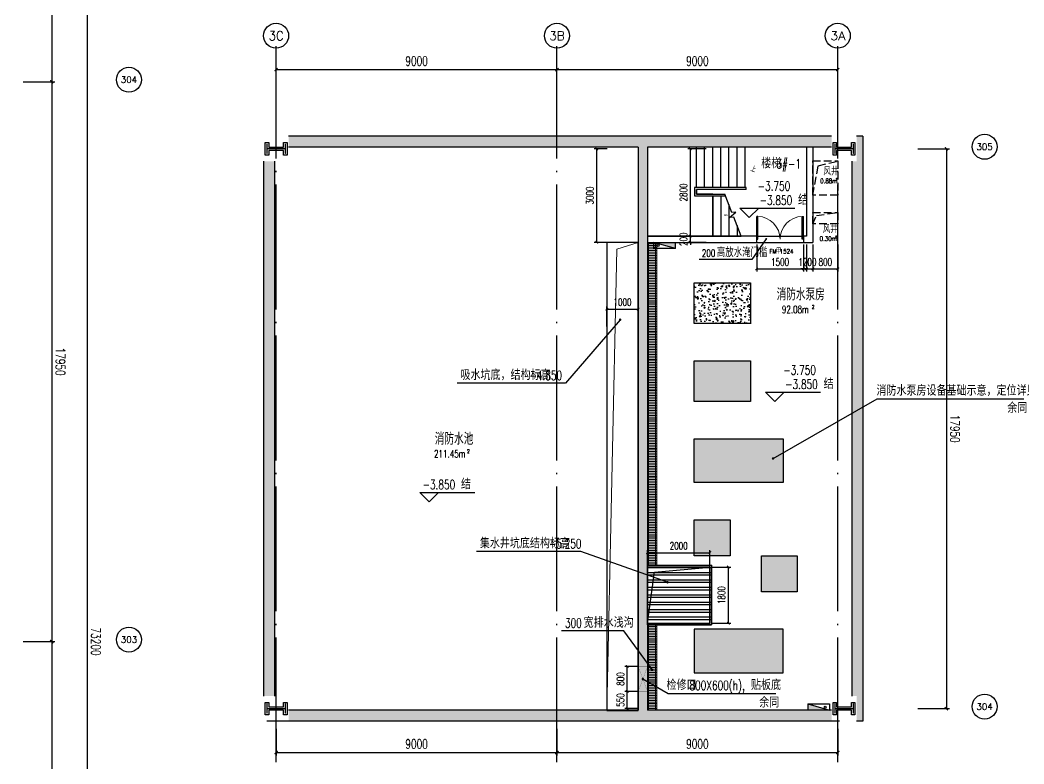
# Model space of a CAD drawing. Extents: x -474411 to 577939, y 0 to 1014176.
# Drawn here: x -125060 to -92890, y 580897 to 604747 of the extents above; entities that cross this region are included whole.
import ezdxf
from ezdxf.enums import TextEntityAlignment as Align

# ---------------------------------------------------------------- set-up
doc = ezdxf.new("R2010")
doc.units = 0
doc.header["$LTSCALE"] = 1000
doc.header["$MEASUREMENT"] = 0
doc.linetypes.add('DASH', pattern=[0.35, 0.25, -0.1])
doc.linetypes.add('DOTE', pattern=[2.42, 2, -0.2, 0.02, -0.2])
doc.layers.get('Defpoints').update_dxf_attribs({"color": 210})
for name, color, linetype in [('A-AXIS-D', 1, 'Continuous'), ('A-AXIS-DOTE', 14, 'DOTE'), ('A-AXIS-DP', 126, 'Continuous'), ('A-AXIS-SYMB', 3, 'Continuous'), ('A-HATCH-2', 251, 'Continuous'), ('A-STAIR', 150, 'Continuous'), ('A-TEXT', 61, 'Continuous'), ('A-WINDOW', 140, 'Continuous'), ('A-防火门窗', 1, 'Continuous'), ('AS-COLN', 6, 'Continuous'), ('AS-WALL', 40, 'Continuous'), ('AS-结构边线层', 200, 'Continuous'), ('PUB_TEXT', 7, 'Continuous'), ('SB_ZF消火栓', 10, 'Continuous'), ('建-墙-填充', 8, 'Continuous'), ('建-文字', 7, 'Continuous'), ('建-标高', 3, 'Continuous'), ('建-箭头', 3, 'Continuous'), ('建-门窗编号', 7, 'Continuous')]:
    doc.layers.add(name, color=color, linetype=linetype)
doc.layers.add('A-WALL-HATCH', color=8, linetype='Continuous', lineweight=13)
doc.layers.add('S-col', color=2, linetype='Continuous', lineweight=0)
doc.styles.add('_TCH_AXIS', font='COMPLEX', dxfattribs={"bigfont": 'GBCBIG'})
doc.styles.add('_TCH_DIM', font='SIMPLEX', dxfattribs={"bigfont": 'GBCBIG'})
doc.styles.add('_TCH_DIM_T3', font='SIMPLEX', dxfattribs={"width": 0.705882, "bigfont": 'GBCBIG'})
doc.styles.add('A-AREA', font='SIMPLEX', dxfattribs={"bigfont": 'GBCBIG'})
doc.styles.add('A-DIM_T3', font='SIMPLEX', dxfattribs={"width": 0.705882, "bigfont": 'GBCBIG'})
doc.styles.add('A-STANDARD', font='SIMPLEX', dxfattribs={"bigfont": 'GBCBIG'})
doc.styles.add('A-WIN-LABEL', font='SIMPLEX', dxfattribs={"bigfont": 'GBCBIG'})
doc.dimstyles.new('_TCH_ARCH&&100', dxfattribs={"dimtxt": 297.5, "dimasz": 100, "dimexe": 100, "dimexo": 100, "dimgap": 126.25, "dimtad": 1, "dimdec": 0, "dimzin": 0, "dimdsep": 46, "dimtxsty": '_TCH_DIM_T3', "dimblk": 'ARCHTICK', "dimcen": 0.09, "dimclrt": 7, "dimazin": 2, "dimtfac": 1, "dimtdec": 0, "dimtix": 1, "dimtmove": 2, "dimatfit": 3, "dimfxl": 0, "dimtolj": 1, "dimtzin": 0, "dimarcsym": 0})
doc.dimstyles.new('_TCH_ARCH&&80', dxfattribs={"dimtxt": 238, "dimasz": 80, "dimexe": 80, "dimexo": 80, "dimgap": 101, "dimtad": 1, "dimdec": 0, "dimzin": 0, "dimdsep": 46, "dimtxsty": '_TCH_DIM_T3', "dimblk": 'ARCHTICK', "dimcen": 0.09, "dimclrt": 7, "dimazin": 2, "dimtfac": 1, "dimtdec": 0, "dimtix": 1, "dimtmove": 2, "dimatfit": 3, "dimfxl": 0, "dimtolj": 1, "dimtzin": 0, "dimarcsym": 0})
doc.dimstyles.new('A-DIM&&100', dxfattribs={"dimtxt": 297.5, "dimasz": 100, "dimexe": 100, "dimexo": 100, "dimgap": 126.25, "dimtad": 1, "dimdec": 0, "dimzin": 0, "dimdsep": 46, "dimtxsty": 'A-DIM_T3', "dimblk": 'ARCHTICK', "dimcen": 0.09, "dimclrt": 7, "dimazin": 2, "dimtfac": 1, "dimtdec": 0, "dimtix": 1, "dimtmove": 2, "dimatfit": 3, "dimfxl": 0, "dimtolj": 1, "dimtzin": 0, "dimarcsym": 0})
pattern_1 = [(50, (0, 0), (358.63009, -31.37607), [37.5, -412.5]), (355, (0, 0), (-69.37567, 376.09607), [30, -330]), (100.4514, (29.9, -2.6), (289.2547, 344.71977), [31.8701, -350.57106]), (46.1842, (0, 100), (533.62052, -82.7595), [56.25, -618.75]), (96.6356, (44.47, 93.1), (467.33135, 487.05894), [47.80514, -525.8565]), (351.1842, (0, 100), (467.33097, 487.0593), [45, -495]), (21, (50, 75), (298.45353, -201.30945), [37.5, -412.5]), (326, (50, 75), (121.65767, 362.57502), [30, -330]), (71.4514, (74.87, 58.22), (420.11131, 161.26525), [31.8701, -350.57106]), (37.5, (0, 0), (6.079928, 166.446927), [0, -326, 0, -335, 0, -331.25]), (7.5, (0, 0), (131.53477, 197.205856), [0, -191, 0, -318.5, 0, -126.25]), (327.5, (-111.5, 0), (266.911218, -11.277436), [0, -125, 0, -390, 0, -517.5]), (317.5, (-161.5, 0), (291.593085, 50.05249), [0, -162.5, 0, -259, 0, -367.5])]

# ---------------------------------------------------------------- blocks, each defined once
blk = doc.blocks.new('234243242332')
at = {"layer": 'SB_ZF消火栓'}
for points in [[(-104754, 597620), (-104054, 597620), (-104054, 597420)], [(-99120, 582619), (-99820, 582619), (-99820, 582819)]]:
    blk.add_hatch(color=8, dxfattribs=at).paths.add_polyline_path(points)
at = {"layer": 'SB_ZF消火栓', "color": 8}
for p, q in [((-104754, 597420), (-104754, 597620)), ((-104754, 597620), (-104054, 597620)), ((-104054, 597420), (-104754, 597620)), ((-104054, 597420), (-104754, 597420)), ((-104054, 597420), (-104054, 597620)), ((-99820, 582819), (-99120, 582819)), ((-99820, 582819), (-99820, 582619)), ((-99820, 582819), (-99120, 582619)), ((-99120, 582619), (-99820, 582619)), ((-99120, 582819), (-99120, 582619))]:
    blk.add_line(p, q, dxfattribs=at)
for centre in [(-104614, 597520), (-99260, 582719)]:
    blk.add_circle(centre, 32.5, dxfattribs=at)
blk = doc.blocks.new('_ArchTick')
at = {"color": 0, "linetype": 'ByBlock', "const_width": 0.4}
blk.add_lwpolyline([(-0.5, -0.5), (0.5, 0.5)], dxfattribs=at)
blk = doc.blocks.new('*D1058')
at = {"layer": 'A-AXIS-DP', "color": 0, "lineweight": -2}
for p, q in [((-105284, 584020), (-105681, 584020)), ((-105601, 583220), (-105601, 584020)), ((-105284, 583220), (-105681, 583220))]:
    blk.add_line(p, q, dxfattribs=at)
at = {"layer": 'Defpoints', "color": 0}
for p in [(-105601, 584020), (-105204, 584020), (-105204, 583220)]:
    blk.add_point(p, dxfattribs=at)
at = {"layer": 'A-AXIS-DP', "color": 0, "lineweight": -2, "xscale": 80, "yscale": 80, "zscale": 80}
for p, rotation in [((-105601, 584020), 90), ((-105601, 583220), 270)]:
    blk.add_blockref('_ArchTick', p, dxfattribs=dict(at, rotation=rotation))
at = {"layer": 'A-AXIS-DP', "color": 7, "insert": (-105821, 583620), "char_height": 238, "attachment_point": 5, "rotation": 90, "style": '_TCH_DIM_T3'}
blk.add_mtext('\\A1;800', dxfattribs=at)
blk = doc.blocks.new('*D1057')
at = {"layer": 'A-AXIS-DP', "color": 0, "lineweight": -2}
for p, q in [((-105601, 583220), (-105601, 583300)), ((-105284, 583220), (-105681, 583220)), ((-105601, 582670), (-105601, 583220)), ((-105284, 582670), (-105681, 582670)), ((-105601, 582670), (-105601, 582590))]:
    blk.add_line(p, q, dxfattribs=at)
at = {"layer": 'Defpoints', "color": 0}
for p in [(-105601, 583220), (-105204, 583220), (-105204, 582670)]:
    blk.add_point(p, dxfattribs=at)
at = {"layer": 'A-AXIS-DP', "color": 0, "lineweight": -2, "xscale": 80, "yscale": 80, "zscale": 80}
for p, rotation in [((-105601, 583220), 270), ((-105601, 582670), 90)]:
    blk.add_blockref('_ArchTick', p, dxfattribs=dict(at, rotation=rotation))
at = {"layer": 'A-AXIS-DP', "color": 7, "insert": (-105821, 582945), "char_height": 238, "attachment_point": 5, "rotation": 90, "style": '_TCH_DIM_T3'}
blk.add_mtext('\\A1;550', dxfattribs=at)
blk = doc.blocks.new('*D1051')
at = {"layer": 'A-AXIS-DP', "color": 0, "lineweight": -2}
for p, q in [((-104954, 587229), (-104954, 587750)), ((-102954, 587229), (-102954, 587750)), ((-104954, 587670), (-102954, 587670))]:
    blk.add_line(p, q, dxfattribs=at)
at = {"layer": 'Defpoints', "color": 0}
for p in [(-102954, 587670), (-104954, 587149), (-102954, 587149)]:
    blk.add_point(p, dxfattribs=at)
at = {"layer": 'A-AXIS-DP', "color": 0, "lineweight": -2, "xscale": 80, "yscale": 80, "zscale": 80, "rotation": 180}
blk.add_blockref('_ArchTick', (-104954, 587670), dxfattribs=at)
at = {"layer": 'A-AXIS-DP', "color": 0, "lineweight": -2, "xscale": 80, "yscale": 80, "zscale": 80}
blk.add_blockref('_ArchTick', (-102954, 587670), dxfattribs=at)
at = {"layer": 'A-AXIS-DP', "color": 7, "insert": (-103954, 587890), "char_height": 238, "attachment_point": 5, "style": '_TCH_DIM_T3'}
blk.add_mtext('\\A1;2000', dxfattribs=at)
blk = doc.blocks.new('*D1050')
at = {"layer": 'A-AXIS-DP', "color": 0, "lineweight": -2}
for p, q in [((-102874, 587209), (-102280, 587209)), ((-102360, 585409), (-102360, 587209)), ((-102874, 585409), (-102280, 585409))]:
    blk.add_line(p, q, dxfattribs=at)
at = {"layer": 'Defpoints', "color": 0}
for p in [(-102954, 587209), (-102360, 587209), (-102954, 585409)]:
    blk.add_point(p, dxfattribs=at)
at = {"layer": 'A-AXIS-DP', "color": 0, "lineweight": -2, "xscale": 80, "yscale": 80, "zscale": 80}
for p, rotation in [((-102360, 587209), 90), ((-102360, 585409), 270)]:
    blk.add_blockref('_ArchTick', p, dxfattribs=dict(at, rotation=rotation))
at = {"layer": 'A-AXIS-DP', "color": 7, "insert": (-102580, 586309), "char_height": 238, "attachment_point": 5, "rotation": 90, "style": '_TCH_DIM_T3'}
blk.add_mtext('\\A1;1800', dxfattribs=at)
blk = doc.blocks.new('*D1049')
at = {"layer": 'A-AXIS-DP', "color": 0, "lineweight": -2}
for p, q in [((-106244, 600620), (-106660, 600620)), ((-106580, 597620), (-106580, 600620)), ((-106244, 597620), (-106660, 597620))]:
    blk.add_line(p, q, dxfattribs=at)
at = {"layer": 'Defpoints', "color": 0}
for p in [(-106580, 600620), (-106164, 600620), (-106164, 597620)]:
    blk.add_point(p, dxfattribs=at)
at = {"layer": 'A-AXIS-DP', "color": 0, "lineweight": -2, "xscale": 80, "yscale": 80, "zscale": 80}
for p, rotation in [((-106580, 600620), 90), ((-106580, 597620), 270)]:
    blk.add_blockref('_ArchTick', p, dxfattribs=dict(at, rotation=rotation))
at = {"layer": 'A-AXIS-DP', "color": 7, "insert": (-106800, 599120), "char_height": 238, "attachment_point": 5, "rotation": 90, "style": '_TCH_DIM_T3'}
blk.add_mtext('\\A1;3000', dxfattribs=at)
blk = doc.blocks.new('*D1048')
at = {"layer": 'A-AXIS-DP', "color": 0, "lineweight": -2}
for p, q in [((-106254, 594920), (-106254, 595560)), ((-106254, 595480), (-105254, 595480)), ((-105254, 594920), (-105254, 595560))]:
    blk.add_line(p, q, dxfattribs=at)
at = {"layer": 'Defpoints', "color": 0}
for p in [(-105254, 595480), (-106254, 594840), (-105254, 594840)]:
    blk.add_point(p, dxfattribs=at)
at = {"layer": 'A-AXIS-DP', "color": 0, "lineweight": -2, "xscale": 80, "yscale": 80, "zscale": 80, "rotation": 180}
blk.add_blockref('_ArchTick', (-106254, 595480), dxfattribs=at)
at = {"layer": 'A-AXIS-DP', "color": 0, "lineweight": -2, "xscale": 80, "yscale": 80, "zscale": 80}
blk.add_blockref('_ArchTick', (-105254, 595480), dxfattribs=at)
at = {"layer": 'A-AXIS-DP', "color": 7, "insert": (-105754, 595700), "char_height": 238, "attachment_point": 5, "style": '_TCH_DIM_T3'}
blk.add_mtext('\\A1;1000', dxfattribs=at)
blk = doc.blocks.new('*D1000')
at = {"layer": 'A-AXIS-DP', "color": 0, "lineweight": -2}
for p, q in [((-103070, 597820), (-103660, 597820)), ((-103580, 597820), (-103580, 597900)), ((-103580, 597620), (-103580, 597820)), ((-103070, 597620), (-103660, 597620)), ((-103580, 597620), (-103580, 597540))]:
    blk.add_line(p, q, dxfattribs=at)
at = {"layer": 'Defpoints', "color": 0}
for p in [(-103580, 597820), (-102990, 597820), (-102990, 597620)]:
    blk.add_point(p, dxfattribs=at)
at = {"layer": 'A-AXIS-DP', "color": 0, "lineweight": -2, "xscale": 80, "yscale": 80, "zscale": 80}
for p, rotation in [((-103580, 597820), 270), ((-103580, 597620), 90)]:
    blk.add_blockref('_ArchTick', p, dxfattribs=dict(at, rotation=rotation))
at = {"layer": 'A-AXIS-DP', "color": 7, "insert": (-103800, 597720), "char_height": 238, "attachment_point": 5, "rotation": 90, "style": '_TCH_DIM_T3'}
blk.add_mtext('\\A1;200', dxfattribs=at)
blk = doc.blocks.new('*D999')
at = {"layer": 'A-AXIS-DP', "color": 0, "lineweight": -2}
for p, q in [((-103070, 600620), (-103660, 600620)), ((-103580, 597820), (-103580, 600620)), ((-103070, 597820), (-103660, 597820))]:
    blk.add_line(p, q, dxfattribs=at)
at = {"layer": 'Defpoints', "color": 0}
for p in [(-103580, 600620), (-102990, 600620), (-102990, 597820)]:
    blk.add_point(p, dxfattribs=at)
at = {"layer": 'A-AXIS-DP', "color": 0, "lineweight": -2, "xscale": 80, "yscale": 80, "zscale": 80}
for p, rotation in [((-103580, 600620), 90), ((-103580, 597820), 270)]:
    blk.add_blockref('_ArchTick', p, dxfattribs=dict(at, rotation=rotation))
at = {"layer": 'A-AXIS-DP', "color": 7, "insert": (-103800, 599220), "char_height": 238, "attachment_point": 5, "rotation": 90, "style": '_TCH_DIM_T3'}
blk.add_mtext('\\A1;2800', dxfattribs=at)
blk = doc.blocks.new('*D998')
at = {"layer": 'A-AXIS-DP', "color": 0, "lineweight": -2}
for p, q in [((-101454, 597550), (-101454, 596690)), ((-99954, 597550), (-99954, 596690)), ((-101454, 596770), (-99954, 596770))]:
    blk.add_line(p, q, dxfattribs=at)
at = {"layer": 'Defpoints', "color": 0}
for p in [(-101454, 597630), (-99954, 597630), (-99954, 596770)]:
    blk.add_point(p, dxfattribs=at)
at = {"layer": 'A-AXIS-DP', "color": 0, "lineweight": -2, "xscale": 80, "yscale": 80, "zscale": 80, "rotation": 180}
blk.add_blockref('_ArchTick', (-101454, 596770), dxfattribs=at)
at = {"layer": 'A-AXIS-DP', "color": 0, "lineweight": -2, "xscale": 80, "yscale": 80, "zscale": 80}
blk.add_blockref('_ArchTick', (-99954, 596770), dxfattribs=at)
at = {"layer": 'A-AXIS-DP', "color": 7, "insert": (-100704, 596990), "char_height": 238, "attachment_point": 5, "style": '_TCH_DIM_T3'}
blk.add_mtext('\\A1;1500', dxfattribs=at)
blk = doc.blocks.new('*D997')
at = {"layer": 'A-AXIS-DP', "color": 0, "lineweight": -2}
for p, q in [((-99954, 597550), (-99954, 596690)), ((-99854, 597550), (-99854, 596690)), ((-99954, 596770), (-100034, 596770)), ((-99954, 596770), (-99854, 596770)), ((-99854, 596770), (-99774, 596770))]:
    blk.add_line(p, q, dxfattribs=at)
at = {"layer": 'Defpoints', "color": 0}
for p in [(-99954, 597630), (-99854, 597630), (-99854, 596770)]:
    blk.add_point(p, dxfattribs=at)
at = {"layer": 'A-AXIS-DP', "color": 0, "lineweight": -2, "xscale": 80, "yscale": 80, "zscale": 80}
blk.add_blockref('_ArchTick', (-99954, 596770), dxfattribs=at)
at = {"layer": 'A-AXIS-DP', "color": 0, "lineweight": -2, "xscale": 80, "yscale": 80, "zscale": 80, "rotation": 180}
blk.add_blockref('_ArchTick', (-99854, 596770), dxfattribs=at)
at = {"layer": 'A-AXIS-DP', "color": 7, "insert": (-99904, 596990), "char_height": 238, "attachment_point": 5, "style": '_TCH_DIM_T3'}
blk.add_mtext('\\A1;100', dxfattribs=at)
blk = doc.blocks.new('*D996')
at = {"layer": 'A-AXIS-DP', "color": 0, "lineweight": -2}
for p, q in [((-99854, 597550), (-99854, 596690)), ((-99654, 597550), (-99654, 596690)), ((-99854, 596770), (-99934, 596770)), ((-99854, 596770), (-99654, 596770)), ((-99654, 596770), (-99574, 596770))]:
    blk.add_line(p, q, dxfattribs=at)
at = {"layer": 'Defpoints', "color": 0}
for p in [(-99854, 597630), (-99654, 597630), (-99654, 596770)]:
    blk.add_point(p, dxfattribs=at)
at = {"layer": 'A-AXIS-DP', "color": 0, "lineweight": -2, "xscale": 80, "yscale": 80, "zscale": 80}
blk.add_blockref('_ArchTick', (-99854, 596770), dxfattribs=at)
at = {"layer": 'A-AXIS-DP', "color": 0, "lineweight": -2, "xscale": 80, "yscale": 80, "zscale": 80, "rotation": 180}
blk.add_blockref('_ArchTick', (-99654, 596770), dxfattribs=at)
at = {"layer": 'A-AXIS-DP', "color": 7, "insert": (-99754, 596990), "char_height": 238, "attachment_point": 5, "style": '_TCH_DIM_T3'}
blk.add_mtext('\\A1;200', dxfattribs=at)
blk = doc.blocks.new('*D995')
at = {"layer": 'A-AXIS-DP', "color": 0, "lineweight": -2}
for p, q in [((-99654, 597550), (-99654, 596690)), ((-98854, 597550), (-98854, 596690)), ((-99654, 596770), (-98854, 596770))]:
    blk.add_line(p, q, dxfattribs=at)
at = {"layer": 'Defpoints', "color": 0}
for p in [(-99654, 597630), (-98854, 597630), (-98854, 596770)]:
    blk.add_point(p, dxfattribs=at)
at = {"layer": 'A-AXIS-DP', "color": 0, "lineweight": -2, "xscale": 80, "yscale": 80, "zscale": 80, "rotation": 180}
blk.add_blockref('_ArchTick', (-99654, 596770), dxfattribs=at)
at = {"layer": 'A-AXIS-DP', "color": 0, "lineweight": -2, "xscale": 80, "yscale": 80, "zscale": 80}
blk.add_blockref('_ArchTick', (-98854, 596770), dxfattribs=at)
at = {"layer": 'A-AXIS-DP', "color": 7, "insert": (-99254, 596990), "char_height": 238, "attachment_point": 5, "style": '_TCH_DIM_T3'}
blk.add_mtext('\\A1;800', dxfattribs=at)
blk = doc.blocks.new('_FZH')
at = {"layer": 'A-HATCH-2'}
blk.add_lwpolyline([(-0.437, -0.25), (-0.437, 0.25), (-0.297, 0.25), (-0.297, 0.067), (0.298, 0.067), (0.298, 0.25), (0.438, 0.25), (0.438, -0.25), (0.298, -0.25), (0.298, -0.068), (-0.297, -0.068), (-0.297, -0.25)], close=True, dxfattribs=at)
at = {"layer": 'S-col', "color": 8}
blk.add_lwpolyline([(-0.375, -0.188), (-0.375, 0.187), (-0.36, 0.187), (-0.36, 0.005), (0.36, 0.005), (0.36, 0.187), (0.375, 0.187), (0.375, -0.188), (0.36, -0.188), (0.36, -0.005), (-0.36, -0.005), (-0.36, -0.188)], close=True, dxfattribs=at)
blk = doc.blocks.new('$LinePat$饰面砖')
at = {"color": 0}
for p, q in [((0, 0), (70, 0)), ((0, 0), (0, -100)), ((17.5, 0), (17.5, -100)), ((35, 0), (35, -100)), ((52.5, 0), (52.5, -100)), ((70, 0), (70, -100)), ((0, -100), (70, -100))]:
    blk.add_line(p, q, dxfattribs=at)
at = {"color": 0, "linetype": 'DASH'}
for p, q in [((0, -12.5), (70, -12.5)), ((0, -87.5), (70, -87.5))]:
    blk.add_line(p, q, dxfattribs=at)
blk = doc.blocks.new('*D553')
at = {"layer": 'A-AXIS-D', "color": 0, "lineweight": -2}
for p, q in [((-124960, 620720), (-123944, 620720)), ((-124044, 620720), (-124044, 602770)), ((-124960, 602770), (-123944, 602770))]:
    blk.add_line(p, q, dxfattribs=at)
at = {"layer": 'Defpoints', "color": 0}
for p in [(-125060, 620720), (-125060, 602770), (-124044, 602770)]:
    blk.add_point(p, dxfattribs=at)
at = {"layer": 'A-AXIS-D', "color": 0, "lineweight": -2, "xscale": 100, "yscale": 100, "zscale": 100}
for p, rotation in [((-124044, 620720), 90), ((-124044, 602770), 270)]:
    blk.add_blockref('_ArchTick', p, dxfattribs=dict(at, rotation=rotation))
at = {"layer": 'A-AXIS-D', "color": 7, "insert": (-123769, 611745), "char_height": 297.5, "attachment_point": 5, "rotation": 270, "style": 'A-DIM_T3'}
blk.add_mtext('\\A1;17950', dxfattribs=at)
blk = doc.blocks.new('*D554')
at = {"layer": 'A-AXIS-D', "color": 0, "lineweight": -2}
for p, q in [((-124960, 602770), (-123944, 602770)), ((-124044, 602770), (-124044, 584820)), ((-124960, 584820), (-123944, 584820))]:
    blk.add_line(p, q, dxfattribs=at)
at = {"layer": 'Defpoints', "color": 0}
for p in [(-125060, 602770), (-125060, 584820), (-124044, 584820)]:
    blk.add_point(p, dxfattribs=at)
at = {"layer": 'A-AXIS-D', "color": 0, "lineweight": -2, "xscale": 100, "yscale": 100, "zscale": 100}
for p, rotation in [((-124044, 602770), 90), ((-124044, 584820), 270)]:
    blk.add_blockref('_ArchTick', p, dxfattribs=dict(at, rotation=rotation))
at = {"layer": 'A-AXIS-D', "color": 7, "insert": (-123769, 593795), "char_height": 297.5, "attachment_point": 5, "rotation": 270, "style": 'A-DIM_T3'}
blk.add_mtext('\\A1;17950', dxfattribs=at)
blk = doc.blocks.new('*D581')
at = {"layer": 'A-AXIS-D', "color": 0, "lineweight": -2}
for p, q in [((-124960, 584820), (-123944, 584820)), ((-124044, 584820), (-124044, 566870)), ((-124960, 566870), (-123944, 566870))]:
    blk.add_line(p, q, dxfattribs=at)
at = {"layer": 'Defpoints', "color": 0}
for p in [(-125060, 584820), (-125060, 566870), (-124044, 566870)]:
    blk.add_point(p, dxfattribs=at)
at = {"layer": 'A-AXIS-D', "color": 0, "lineweight": -2, "xscale": 100, "yscale": 100, "zscale": 100}
for p, rotation in [((-124044, 584820), 90), ((-124044, 566870), 270)]:
    blk.add_blockref('_ArchTick', p, dxfattribs=dict(at, rotation=rotation))
at = {"layer": 'A-AXIS-D', "color": 7, "insert": (-123769, 575845), "char_height": 297.5, "attachment_point": 5, "rotation": 270, "style": 'A-DIM_T3'}
blk.add_mtext('\\A1;17950', dxfattribs=at)
blk = doc.blocks.new('*D621')
at = {"layer": 'A-AXIS-D', "color": 0, "lineweight": -2}
for p, q in [((-116854, 582020), (-116854, 581162)), ((-107854, 582020), (-107854, 581162)), ((-116854, 581262), (-107854, 581262))]:
    blk.add_line(p, q, dxfattribs=at)
at = {"layer": 'Defpoints', "color": 0}
for p in [(-116854, 582120), (-107854, 582120), (-107854, 581262)]:
    blk.add_point(p, dxfattribs=at)
at = {"layer": 'A-AXIS-D', "color": 0, "lineweight": -2, "xscale": 100, "yscale": 100, "zscale": 100, "rotation": 180}
blk.add_blockref('_ArchTick', (-116854, 581262), dxfattribs=at)
at = {"layer": 'A-AXIS-D', "color": 0, "lineweight": -2, "xscale": 100, "yscale": 100, "zscale": 100}
blk.add_blockref('_ArchTick', (-107854, 581262), dxfattribs=at)
at = {"layer": 'A-AXIS-D', "color": 7, "insert": (-112354, 581537), "char_height": 297.5, "attachment_point": 5, "style": '_TCH_DIM_T3'}
blk.add_mtext('\\A1;9000', dxfattribs=at)
blk = doc.blocks.new('*D622')
at = {"layer": 'A-AXIS-D', "color": 0, "lineweight": -2}
for p, q in [((-107854, 582020), (-107854, 581162)), ((-98854, 582020), (-98854, 581162)), ((-107854, 581262), (-98854, 581262))]:
    blk.add_line(p, q, dxfattribs=at)
at = {"layer": 'Defpoints', "color": 0}
for p in [(-107854, 582120), (-98854, 582120), (-98854, 581262)]:
    blk.add_point(p, dxfattribs=at)
at = {"layer": 'A-AXIS-D', "color": 0, "lineweight": -2, "xscale": 100, "yscale": 100, "zscale": 100, "rotation": 180}
blk.add_blockref('_ArchTick', (-107854, 581262), dxfattribs=at)
at = {"layer": 'A-AXIS-D', "color": 0, "lineweight": -2, "xscale": 100, "yscale": 100, "zscale": 100}
blk.add_blockref('_ArchTick', (-98854, 581262), dxfattribs=at)
at = {"layer": 'A-AXIS-D', "color": 7, "insert": (-103354, 581537), "char_height": 297.5, "attachment_point": 5, "style": '_TCH_DIM_T3'}
blk.add_mtext('\\A1;9000', dxfattribs=at)
blk = doc.blocks.new('*D691')
at = {"layer": 'A-AXIS-D', "color": 0, "lineweight": -2}
for p, q in [((-124700, 621420), (-122805, 621420)), ((-122905, 621420), (-122905, 548220)), ((-124700, 548220), (-122805, 548220))]:
    blk.add_line(p, q, dxfattribs=at)
at = {"layer": 'Defpoints', "color": 0}
for p in [(-124800, 621420), (-124800, 548220), (-122905, 548220)]:
    blk.add_point(p, dxfattribs=at)
at = {"layer": 'A-AXIS-D', "color": 0, "lineweight": -2, "xscale": 100, "yscale": 100, "zscale": 100}
for p, rotation in [((-122905, 621420), 90), ((-122905, 548220), 270)]:
    blk.add_blockref('_ArchTick', p, dxfattribs=dict(at, rotation=rotation))
at = {"layer": 'A-AXIS-D', "color": 7, "insert": (-122630, 584820), "char_height": 297.5, "attachment_point": 5, "rotation": 270, "style": '_TCH_DIM_T3'}
blk.add_mtext('\\A1;73200', dxfattribs=at)
blk = doc.blocks.new('*D688')
at = {"layer": 'A-AXIS-D', "color": 0, "lineweight": -2}
for p, q in [((-96290, 600620), (-95274, 600620)), ((-95374, 600620), (-95374, 582670)), ((-96290, 582670), (-95274, 582670))]:
    blk.add_line(p, q, dxfattribs=at)
at = {"layer": 'Defpoints', "color": 0}
for p in [(-96390, 600620), (-96390, 582670), (-95374, 582670)]:
    blk.add_point(p, dxfattribs=at)
at = {"layer": 'A-AXIS-D', "color": 0, "lineweight": -2, "xscale": 100, "yscale": 100, "zscale": 100}
for p, rotation in [((-95374, 600620), 90), ((-95374, 582670), 270)]:
    blk.add_blockref('_ArchTick', p, dxfattribs=dict(at, rotation=rotation))
at = {"layer": 'A-AXIS-D', "color": 7, "insert": (-95099, 591645), "char_height": 297.5, "attachment_point": 5, "rotation": 270, "style": 'A-DIM_T3'}
blk.add_mtext('\\A1;17950', dxfattribs=at)
blk = doc.blocks.new('*D638')
at = {"layer": 'A-AXIS-D', "color": 0, "lineweight": -2}
for p, q in [((-116854, 602400), (-116854, 603258)), ((-107854, 602400), (-107854, 603258)), ((-116854, 603158), (-107854, 603158))]:
    blk.add_line(p, q, dxfattribs=at)
at = {"layer": 'Defpoints', "color": 0}
for p in [(-107854, 603158), (-116854, 602300), (-107854, 602300)]:
    blk.add_point(p, dxfattribs=at)
at = {"layer": 'A-AXIS-D', "color": 0, "lineweight": -2, "xscale": 100, "yscale": 100, "zscale": 100, "rotation": 180}
blk.add_blockref('_ArchTick', (-116854, 603158), dxfattribs=at)
at = {"layer": 'A-AXIS-D', "color": 0, "lineweight": -2, "xscale": 100, "yscale": 100, "zscale": 100}
blk.add_blockref('_ArchTick', (-107854, 603158), dxfattribs=at)
at = {"layer": 'A-AXIS-D', "color": 7, "insert": (-112354, 603433), "char_height": 297.5, "attachment_point": 5, "style": '_TCH_DIM_T3'}
blk.add_mtext('\\A1;9000', dxfattribs=at)
blk = doc.blocks.new('*D639')
at = {"layer": 'A-AXIS-D', "color": 0, "lineweight": -2}
for p, q in [((-107854, 602400), (-107854, 603258)), ((-98854, 602400), (-98854, 603258)), ((-107854, 603158), (-98854, 603158))]:
    blk.add_line(p, q, dxfattribs=at)
at = {"layer": 'Defpoints', "color": 0}
for p in [(-98854, 603158), (-107854, 602300), (-98854, 602300)]:
    blk.add_point(p, dxfattribs=at)
at = {"layer": 'A-AXIS-D', "color": 0, "lineweight": -2, "xscale": 100, "yscale": 100, "zscale": 100, "rotation": 180}
blk.add_blockref('_ArchTick', (-107854, 603158), dxfattribs=at)
at = {"layer": 'A-AXIS-D', "color": 0, "lineweight": -2, "xscale": 100, "yscale": 100, "zscale": 100}
blk.add_blockref('_ArchTick', (-98854, 603158), dxfattribs=at)
at = {"layer": 'A-AXIS-D', "color": 7, "insert": (-103354, 603433), "char_height": 297.5, "attachment_point": 5, "style": '_TCH_DIM_T3'}
blk.add_mtext('\\A1;9000', dxfattribs=at)

msp = doc.modelspace()

# ---------------------------------------------------------------- hatches: boundary and pattern name
at = {"layer": 'A-HATCH-2'}
h = msp.add_hatch(dxfattribs=at)
h.set_pattern_fill('混凝土', color=8, scale=50)
h.set_pattern_definition(pattern_1)
h.paths.add_polyline_path([(-101304.2, 587570), (-100154.2, 587570), (-100154.2, 586420), (-101304.2, 586420)])
h.paths.add_polyline_path([(-103454.2, 588720), (-102304.2, 588720), (-102304.2, 587570), (-103454.2, 587570)])
h.paths.add_polyline_path([(-103454.2, 591320), (-100604.2, 591320), (-100604.2, 589920), (-103454.2, 589920)])
h.paths.add_polyline_path([(-103454.2, 593820), (-101654.2, 593820), (-101654.2, 592520), (-103454.2, 592520)])
h.paths.add_polyline_path([(-103454.2, 596320), (-101654.2, 596320), (-101654.2, 595020), (-103454.2, 595020)])
h.paths.add_polyline_path([(-103454.2, 596320), (-101654.2, 596320), (-101654.2, 595020), (-103454.2, 595020)])
h.paths.add_polyline_path([(-100604.2, 585220), (-103454.2, 585220), (-103454.2, 583820), (-100604.2, 583820)])
h = msp.add_hatch(dxfattribs=at)
h.set_pattern_fill('混凝土', color=8, scale=50)
h.set_pattern_definition(pattern_1)
h.paths.add_polyline_path([(-103454.2, 596320), (-101654.2, 596320), (-101654.2, 595020), (-103454.2, 595020)])
h = msp.add_hatch(dxfattribs=at)
h.set_pattern_fill('ANSI32', color=8, scale=50, angle=135)
h.set_pattern_definition([(180, (68700, -272910.89), (-1e-14, -238.125), []), (180, (68620.62, -272831.5), (-1e-14, -238.125), [])])
h.paths.add_polyline_path([(-102904.2, 587269.1), (-104954.2, 587264.1), (-104954.2, 585354.1), (-102904.2, 585359.1)])
at = {"layer": '建-墙-填充'}
for points in [[(-116454.2, 601019.9), (-116454.2, 600669.9), (-105254.2, 600669.9), (-105104.2, 600786.6), (-105104.2, 601019.9)], [(-99754.2, 600669.9), (-99754.2, 601019.9), (-105104.2, 601019.9), (-105104.2, 600786.6), (-104954.2, 600669.9)], [(-99054.2, 600669.9), (-99054.2, 601019.9), (-99754.2, 601019.9), (-99754.2, 600669.9)], [(-98404.2, 583070), (-98254.2, 583070), (-98254.2, 582270), (-98054.2, 582270), (-98054.2, 601019.9), (-98254.2, 601019.9), (-98254.2, 600219.9), (-98404.2, 600219.9)], [(-105104.2, 600786.6), (-105254.2, 600669.9), (-105254.2, 597730), (-104954.2, 597730), (-104954.2, 600669.9)], [(-117254.2, 583070), (-116904.2, 583070), (-116904.2, 600219.9), (-117254.2, 600219.9)], [(-104954.2, 597730), (-105254.2, 597730), (-105254.2, 582619.1), (-105104.2, 582502.4), (-104954.2, 582619.1)], [(-116454.2, 582619.1), (-116454.2, 582270), (-117153.6, 582270), (-117154.2, 582269.1), (-105104.2, 582269.1), (-105104.2, 582502.4), (-105254.2, 582619.1)], [(-98804.2, 582270), (-99054.2, 582270), (-99054.2, 582619.1), (-104954.2, 582619.1), (-105104.2, 582502.4), (-105104.2, 582269.1), (-98804.2, 582269.1)]]:
    msp.add_hatch(color=8, dxfattribs=at).paths.add_polyline_path(points)

# ---------------------------------------------------------------- linework, layer by layer
for p, q in [((-101454.2, 597720), (-101454.2, 598451.2)), ((-101416.7, 598451.2), (-101454.2, 598451.2)), ((-101416.7, 597720), (-101416.7, 598451.2)), ((-99991.7, 597720), (-99991.7, 598451.2)), ((-99991.7, 598451.2), (-99954.2, 598451.2)), ((-99954.2, 597720), (-99954.2, 598451.2)), ((-101454.2, 597720), (-101416.7, 597720)), ((-99954.2, 597720), (-99991.7, 597720))]:
    msp.add_line(p, q)
at = {"lineweight": 13}
for centre, major_axis, start_param, end_param in [((-101435.4, 597720), (-517.1, 517.1), 3.9269908, 5.4721433), ((-99972.9, 597720), (517.1, 517.1), 0.811042, 2.3561945)]:
    msp.add_ellipse(centre, major_axis=major_axis, ratio=1, start_param=start_param, end_param=end_param, dxfattribs=at)
at = {"layer": 'A-AXIS-D', "color": 8}
for centre in [(-116854.2, 604244), (-107854.2, 604244), (-98854.2, 604244), (-121570.4, 602834.3), (-94150.4, 600684.3), (-121570.4, 584884.3), (-94150.4, 582734.3)]:
    msp.add_circle(centre, 400, dxfattribs=at)
at = {"layer": 'A-AXIS-DOTE', "color": 8, "ltscale": 2}
for points in [[(-116854.2, 580950), (-116854.2, 603910)], [(-107854.2, 580950), (-107854.2, 603910)], [(-98854.2, 580950), (-98854.2, 603910)]]:
    msp.add_lwpolyline(points, dxfattribs=at)
at = {"layer": 'A-AXIS-DP', "color": 8}
msp.add_lwpolyline([(-104954.2, 587269.1), (-102904.2, 587269.1), (-102904.2, 585359.1), (-104954.2, 585359.1)], close=True, dxfattribs=at)
at = {"layer": 'A-AXIS-SYMB', "color": 8}
for p, q in [((-101150, 597730), (-101605.8, 597070)), ((-101605.8, 597070), (-103295.8, 597070)), ((-105104.2, 583620.1), (-104290, 583160)), ((-104290, 583160), (-100840, 583160))]:
    msp.add_line(p, q, dxfattribs=at)
for points, const_width in [([(-101140.9, 597743.2, 1), (-101159.1, 597716.8, 1)], 32), ([(-105121.6, 583630, 1), (-105086.8, 583610.3, 1)], 40)]:
    msp.add_lwpolyline(points, format="xyb", close=True, dxfattribs=dict(at, const_width=const_width))
at = {"layer": 'A-HATCH-2', "color": 8}
msp.add_lwpolyline([(-104954.2, 585409.1), (-104730, 587049.1), (-102954.2, 587209.1)], dxfattribs=at)
at = {"layer": 'A-STAIR', "color": 8}
for p, q in [((-103384.2, 600669.9), (-104954.2, 600669.9)), ((-104954.2, 600669.9), (-104954.2, 597819.9)), ((-101824.2, 600669.9), (-103384.2, 600669.9)), ((-103384.2, 599379.9), (-103384.2, 600669.9)), ((-103384.2, 599379.9), (-103384.2, 600669.9)), ((-103124.2, 599379.9), (-103124.2, 600669.9)), ((-102864.2, 599379.9), (-102864.2, 600669.9)), ((-102604.2, 599379.9), (-102604.2, 600669.9)), ((-102344.2, 599379.9), (-102344.2, 600669.9)), ((-102084.2, 599379.9), (-102084.2, 600669.9)), ((-101824.2, 599379.9), (-101824.2, 600669.9)), ((-101794.2, 599379.9), (-103444.2, 599379.9)), ((-103444.2, 599379.9), (-103444.2, 599109.9)), ((-101794.2, 599319.9), (-101794.2, 599379.9)), ((-103444.2, 599109.9), (-102451.1, 599109.9)), ((-101824.2, 599319.9), (-103384.2, 599319.9)), ((-101794.2, 599319.9), (-103384.2, 599319.9)), ((-103384.2, 599319.9), (-103384.2, 599169.9)), ((-103384.2, 599169.9), (-103384.2, 599319.9)), ((-103384.2, 599169.9), (-102474.2, 599169.9)), ((-102864.2, 599169.9), (-103384.2, 599169.9)), ((-102864.2, 599169.9), (-102474.2, 599169.9)), ((-102864.2, 599109.9), (-102864.2, 597819.9)), ((-102864.2, 597819.9), (-102864.2, 599109.9)), ((-102604.2, 599109.9), (-102604.2, 597819.9)), ((-102246.5, 598578.7), (-102474.2, 599169.9)), ((-102344.2, 598832.4), (-102344.2, 597819.9)), ((-102323.3, 598415.4), (-102120.5, 598592.1)), ((-102189.1, 598429.7), (-102323.3, 598415.4)), ((-102120.5, 598592.1), (-102246.5, 598578.7)), ((-101954.2, 597819.9), (-102189.1, 598429.7)), ((-102084.2, 598157.4), (-102084.2, 597819.9)), ((-104954.2, 597819.9), (-102864.2, 597819.9)), ((-102864.2, 597819.9), (-101954.2, 597819.9))]:
    msp.add_line(p, q, dxfattribs=at)
at = {"layer": 'A-WALL-HATCH', "color": 8}
msp.add_lwpolyline([(-106254.2, 582609.1), (-105936.3, 597402.3), (-105254.2, 597620)], dxfattribs=at)
at = {"layer": 'A-WINDOW', "color": 8}
msp.add_lwpolyline([(-102904.2, 587269.1), (-104954.2, 587264.1), (-104954.2, 585354.1), (-102904.2, 585359.1)], close=True, dxfattribs=at)
at = {"layer": 'A-WINDOW', "color": 8, "const_width": 5}
msp.add_lwpolyline([(-105254.2, 583220), (-104954.2, 583220), (-104954.2, 584020), (-105254.2, 584020)], close=True, dxfattribs=at)
for points in [[(-105254.2, 584020), (-104954.2, 583220)], [(-105254.2, 583220), (-104954.2, 584020)]]:
    msp.add_lwpolyline(points, dxfattribs=at)
at = {"layer": 'A-防火门窗', "color": 8}
for p, q in [((-101454.2, 597820), (-99954.2, 597820)), ((-101454.2, 597620), (-99954.2, 597620))]:
    msp.add_line(p, q, dxfattribs=at)
at = {"layer": 'AS-COLN', "color": 8}
for p, q in [((-105104.2, 601019.9), (-116454.2, 601019.9)), ((-99754.2, 601019.9), (-105104.2, 601019.9)), ((-99054.2, 601019.9), (-99754.2, 601019.9)), ((-98054.2, 601019.9), (-98254.2, 601019.9)), ((-98054.2, 601019.9), (-98054.2, 582270)), ((-105254.2, 600669.9), (-116454.2, 600669.9)), ((-105254.2, 600669.9), (-105254.2, 597730)), ((-104954.2, 600669.9), (-104954.2, 597730)), ((-99754.2, 600669.9), (-104954.2, 600669.9)), ((-99054.2, 600669.9), (-99754.2, 600669.9)), ((-117254.2, 600219.9), (-117254.2, 583070)), ((-116904.2, 600219.9), (-116904.2, 583070)), ((-98404.2, 600219.9), (-98404.2, 583070)), ((-105254.2, 597730), (-105254.2, 582619.1)), ((-104954.2, 597730), (-104954.2, 582619.1)), ((-105254.2, 582619.1), (-116454.2, 582619.1)), ((-99054.2, 582619.1), (-104954.2, 582619.1)), ((-117154.2, 582269.1), (-117153.6, 582270)), ((-105104.2, 582269.1), (-117154.2, 582269.1)), ((-98804.2, 582269.1), (-105104.2, 582269.1)), ((-98804.2, 582269.1), (-98804.2, 582270)), ((-98054.2, 582270), (-98254.2, 582270))]:
    msp.add_line(p, q, dxfattribs=at)
for points in [[(-106254.2, 582609.1), (-105254.2, 582609.1), (-105254.2, 597620), (-106254.2, 597620)], [(-103454.2, 596320), (-101654.2, 596320), (-101654.2, 595020), (-103454.2, 595020)], [(-103454.2, 596320), (-101654.2, 596320), (-101654.2, 595020), (-103454.2, 595020)], [(-103454.2, 593820), (-101654.2, 593820), (-101654.2, 592520), (-103454.2, 592520)], [(-103454.2, 591320), (-100604.2, 591320), (-100604.2, 589920), (-103454.2, 589920)], [(-103454.2, 588720), (-102304.2, 588720), (-102304.2, 587570), (-103454.2, 587570)], [(-101304.2, 587570), (-100154.2, 587570), (-100154.2, 586420), (-101304.2, 586420)], [(-102954.2, 587209.1), (-104954.2, 587209.1), (-104954.2, 585409.1), (-102954.2, 585409.1)], [(-100604.2, 585220), (-103454.2, 585220), (-103454.2, 583820), (-100604.2, 583820)]]:
    msp.add_lwpolyline(points, close=True, dxfattribs=at)
at = {"layer": 'AS-WALL', "color": 8}
for p, q in [((-99854.2, 600669.9), (-99854.2, 597820)), ((-99654.2, 600669.9), (-99654.2, 597620)), ((-101454.2, 597820), (-104954.2, 597820)), ((-101454.2, 597620), (-101454.2, 597820)), ((-99854.2, 597820), (-99954.2, 597820)), ((-99954.2, 597820), (-99954.2, 597620)), ((-104954.2, 597620), (-101454.2, 597620)), ((-99954.2, 597620), (-99654.2, 597620))]:
    msp.add_line(p, q, dxfattribs=at)
at = {"layer": 'AS-结构边线层', "color": 8, "linetype": 'DASH'}
for points in [[(-99654.2, 600230), (-98854.2, 600230), (-98854.2, 599130), (-99654.2, 599130)], [(-99654.2, 598580), (-98854.2, 598580), (-98854.2, 598210), (-99654.2, 598210)]]:
    msp.add_lwpolyline(points, close=True, dxfattribs=at)
for points in [[(-99654.2, 599130), (-99480, 600075), (-98854.2, 600225)], [(-99654.2, 598210), (-99534.9, 598482.2), (-98854.2, 598580)]]:
    msp.add_lwpolyline(points, dxfattribs=at)
at = {"layer": '建-标高', "color": 8}
for p, q in [((-101690, 598415), (-101990, 598715)), ((-101990, 598715), (-100230, 598715)), ((-101690, 598415), (-101390, 598715)), ((-105830, 595140), (-107580, 593100)), ((-107580, 593100), (-111050, 593100)), ((-100870, 592515), (-101170, 592815)), ((-101170, 592815), (-99410, 592815)), ((-100930, 590690), (-97590, 592600)), ((-100870, 592515), (-100570, 592815)), ((-97590, 592600), (-92890, 592600)), ((-111950.6, 589300), (-112250.6, 589600)), ((-112250.6, 589600), (-110490.6, 589600)), ((-111950.6, 589300), (-111650.6, 589600)), ((-107092.5, 587703.3), (-110430, 587703.3)), ((-104310, 586720), (-107092.5, 587703.3)), ((-105710, 585160), (-107704.1, 585160)), ((-104808.3, 583920), (-105710, 585160))]:
    msp.add_line(p, q, dxfattribs=at)
at = {"layer": '建-标高', "color": 8, "const_width": 40}
for points in [[(-105817, 595155.2, 1), (-105843, 595124.8, 1)], [(-100947.4, 590680.1, 1), (-100912.6, 590699.9, 1)], [(-104291.1, 586713.3, 1), (-104328.9, 586726.7, 1)], [(-104796.5, 583903.8, 1), (-104820, 583936.2, 1)]]:
    msp.add_lwpolyline(points, format="xyb", close=True, dxfattribs=at)
at = {"layer": '建-箭头', "color": 8}
msp.add_lwpolyline([(-101694.2, 599994.9, 0, 0, 0), (-104169.2, 599994.9, 0, 0, 0), (-104169.2, 598494.9, 0, 0, 0), (-102344.2, 598494.9, 0, 40, 0), (-102494.2, 598494.9, 0, 0, 0)], format="xyseb", dxfattribs=at)

# ---------------------------------------------------------------- block references
at = {"layer": 'A-WALL-HATCH', "color": 8, "yscale": 3, "zscale": 3}
for p, xscale, rotation in [((-104654.2, 597620), 3.019102133014555, 270.0001690309123), ((-104654.2, 597408.7), 3.019102133014555, 270.0001690309123), ((-104654.2, 597197.3), 3.019102133014555, 270.0001690309123), ((-104654.2, 596986), 3.019102133014555, 270.0001690309123), ((-104654.2, 596774.7), 3.019102133014555, 270.0001690309123), ((-104654.2, 596563.3), 3.019102133014555, 270.0001690309123), ((-104654.2, 596352), 3.019102133014555, 270.0001690309123), ((-104654.2, 596140.6), 3.019102133014555, 270.0001690309123), ((-104654.2, 595929.3), 3.019102133014555, 270.0001690309123), ((-104654.2, 595718), 3.019102133014555, 270.0001690309123), ((-104654.2, 595506.6), 3.019102133014555, 270.0001690309123), ((-104654.2, 595295.3), 3.019102133014555, 270.0001690309123), ((-104654.2, 595084), 3.019102133014555, 270.0001690309123), ((-104654.2, 594872.6), 3.019102133014555, 270.0001690309123), ((-104654.2, 594661.3), 3.019102133014555, 270.0001690309123), ((-104654.2, 594449.9), 3.019102133014555, 270.0001690309123), ((-104654.2, 594238.6), 3.019102133014555, 270.0001690309123), ((-104654.2, 594027.3), 3.019102133014555, 270.0001690309123), ((-104654.2, 593815.9), 3.019102133014555, 270.0001690309123), ((-104654.2, 593604.6), 3.019102133014555, 270.0001690309123), ((-104654.2, 593393.3), 3.019102133014555, 270.0001690309123), ((-104654.2, 593181.9), 3.019102133014555, 270.0001690309123), ((-104654.2, 592970.6), 3.019102133014555, 270.0001690309123), ((-104654.2, 592759.2), 3.019102133014555, 270.0001690309123), ((-104654.2, 592547.9), 3.019102133014555, 270.0001690309123), ((-104654.2, 592336.6), 3.019102133014555, 270.0001690309123), ((-104654.2, 592125.2), 3.019102133014555, 270.0001690309123), ((-104654.2, 591913.9), 3.019102133014555, 270.0001690309123), ((-104654.2, 591702.6), 3.019102133014555, 270.0001690309123), ((-104654.2, 591491.2), 3.019102133014555, 270.0001690309123), ((-104654.2, 591279.9), 3.019102133014555, 270.0001690309123), ((-104654.2, 591068.5), 3.019102133014555, 270.0001690309123), ((-104654.2, 590857.2), 3.019102133014555, 270.0001690309123), ((-104654.2, 590645.9), 3.019102133014555, 270.0001690309123), ((-104654.2, 590434.5), 3.019102133014555, 270.0001690309123), ((-104654.2, 590223.2), 3.019102133014555, 270.0001690309123), ((-104654.2, 590011.9), 3.019102133014555, 270.0001690309123), ((-104654.2, 589800.5), 3.019102133014555, 270.0001690309123), ((-104654.2, 589589.2), 3.019102133014555, 270.0001690309123), ((-104654.2, 589377.9), 3.019102133014555, 270.0001690309123), ((-104654.2, 589166.5), 3.019102133014555, 270.0001690309123), ((-104654.2, 588955.2), 3.019102133014555, 270.0001690309123), ((-104654.2, 588743.8), 3.019102133014555, 270.0001690309123), ((-104654.2, 588532.5), 3.019102133014555, 270.0001690309123), ((-104654.2, 588321.2), 3.019102133014555, 270.0001690309123), ((-104654.2, 588109.8), 3.019102133014555, 270.0001690309123), ((-104654.2, 587898.5), 3.019102133014555, 270.0001690309123), ((-104654.2, 587687.2), 3.019102133014555, 270.0001690309123), ((-104654.2, 587475.8), 3.019102133014555, 270.0001690309123), ((-104654.1, 585354.5), 3.005896639420585, 270.0001690309124), ((-104654.1, 585144.1), 3.005896639420585, 270.0001690309124), ((-104654.1, 584933.7), 3.005896639420585, 270.0001690309124), ((-104654.1, 584723.2), 3.005896639420585, 270.0001690309124), ((-104654.1, 584512.8), 3.005896639420585, 270.0001690309124), ((-104654.1, 584302.4), 3.005896639420585, 270.0001690309124), ((-104654.1, 584092), 3.005896639420585, 270.0001690309124), ((-104654.1, 583881.6), 3.005896639420585, 270.0001690309124), ((-104654.1, 583671.2), 3.005896639420585, 270.0001690309124), ((-104654.1, 583460.8), 3.005896639420585, 270.0001690309124), ((-104654.1, 583250.4), 3.005896639420585, 270.0001690309124), ((-104654.1, 583039.9), 3.005896639420585, 270.0001690309124), ((-104654.1, 582829.5), 3.005896639420585, 270.0001690309124)]:
    msp.add_blockref('$LinePat$饰面砖', p, dxfattribs=dict(at, xscale=xscale, rotation=rotation))
at = {"layer": 'AS-COLN', "color": 8, "xscale": 800, "yscale": 800, "zscale": 800}
for p in [(-116854.2, 600619.9), (-98654.2, 600619.9), (-116854.2, 582670), (-98654.2, 582670)]:
    msp.add_blockref('_FZH', p, dxfattribs=at)
at = {"layer": 'SB_ZF消火栓', "color": 8, "linetype": 'Continuous'}
msp.add_blockref('234243242332', (0, 0), dxfattribs=at)

# ---------------------------------------------------------------- texts
at = {"layer": 'A-TEXT', "color": 8, "style": 'A-STANDARD'}
msp.add_text('楼梯', height=337.59, dxfattribs=at).set_placement((-101310, 599990))
at = {"layer": 'A-TEXT', "color": 8, "style": 'A-STANDARD', "width": 0.705882}
msp.add_text('3#-1', height=297.5, dxfattribs=at).set_placement((-100818.5, 599990))
at = {"layer": 'A-防火门窗', "color": 8, "style": 'A-AREA'}
for s, height, p in [('风井', 241.13, (-99313.6, 599770)), ('风井', 241.13, (-99333.6, 597920)), ('消防水泵房', 385.82, (-100814.5, 595760)), ('消防水池', 385.82, (-111770.3, 591129.9))]:
    msp.add_text(s, height=height, dxfattribs=at).set_placement(p)
at = {"layer": 'A-防火门窗', "color": 8, "style": 'A-AREA', "width": 0.705882}
for s, height, p in [('0.88m', 148.75, (-99417.5, 599514.1)), ('2', 74.4, (-98917.5, 599601.6)), ('0.30m', 148.75, (-99437.5, 597664.1)), ('2', 74.4, (-98937.5, 597751.6)), ('92.08m', 238, (-100648, 595350.5)), ('2', 119, (-99688, 595490.5)), ('2', 119, (-110738.4, 590860.4)), ('211.45m', 238, (-111794.4, 590720.4))]:
    msp.add_text(s, height=height, dxfattribs=at).set_placement(p)
at = {"layer": 'PUB_TEXT', "color": 8, "style": '_TCH_AXIS'}
for s, height, p, p2 in [('3C', 294.28, (-117092.4, 604096.8), (-116616, 604096.8)), ('3B', 282.17, (-108096, 604102.9), (-107612.3, 604102.9)), ('3A', 276.42, (-99097.7, 604105.8), (-98610.7, 604105.8)), ('304', 199.75, (-121832, 602734.4), (-121308.9, 602734.4)), ('305', 206.28, (-94410.7, 600581.1), (-93890.1, 600581.1)), ('303', 206.28, (-121830.7, 584781.1), (-121310.1, 584781.1)), ('304', 199.75, (-94412, 582634.4), (-93888.9, 582634.4))]:
    msp.add_text(s, height=height, dxfattribs=at).set_placement(p, p2, align=Align.FIT)
at = {"layer": 'PUB_TEXT', "color": 8, "width": 0.705882}
for s, height, style, p in [('-3.750', 297.5, 'A-STANDARD', (-101420, 599275)), ('-3.850', 297.5, 'A-STANDARD', (-101360, 598820)), ('200', 238, '_TCH_DIM', (-103211.8, 597154)), ('-3.750', 297.5, 'A-STANDARD', (-100600, 593375)), ('-4.850', 297.5, 'A-STANDARD', (-108733.3, 593205)), ('-3.850', 297.5, 'A-STANDARD', (-100540, 592920)), ('-3.850', 297.5, 'A-STANDARD', (-112160, 589705)), ('-5.250', 297.5, 'A-STANDARD', (-108113.3, 587808.3)), ('300', 297.5, 'A-STANDARD', (-107599.1, 585265)), ('800X600(h),', 297.5, '_TCH_DIM', (-103607.6, 583265))]:
    msp.add_text(s, height=height, dxfattribs=dict(at, style=style)).set_placement(p)
at = {"layer": 'PUB_TEXT', "color": 8}
for s, height, style, p in [('结', 337.6, 'A-STANDARD', (-100130, 598820)), ('高放水淹门槛', 270.07, '_TCH_DIM', (-102731.8, 597154)), ('吸水坑底，结构标高', 337.59, 'A-STANDARD', (-110945, 593205)), ('结', 337.6, 'A-STANDARD', (-99310, 592920)), ('消防水泵房设备基础示意，定位详见水专业', 337.589, 'A-STANDARD', (-97615.7, 592705)), ('余同', 337.59, 'A-STANDARD', (-93423.2, 592145)), ('结', 337.6, 'A-STANDARD', (-110930, 589705)), ('集水井坑底结构标高', 337.59, 'A-STANDARD', (-110325, 587808.3)), ('宽排水浅沟', 337.59, 'A-STANDARD', (-106999.1, 585265)), ('检修口', 337.59, '_TCH_DIM', (-104344.8, 583265)), ('贴板底', 337.59, '_TCH_DIM', (-101637.6, 583265)), ('余同', 337.59, '_TCH_DIM', (-101373.2, 582705))]:
    msp.add_text(s, height=height, dxfattribs=dict(at, style=style)).set_placement(p)
at = {"layer": '建-文字', "color": 8, "style": 'A-STANDARD'}
msp.add_text('上', height=168.8, rotation=339.92971, dxfattribs=at).set_placement((-101671.7, 599912.7))
at = {"layer": '建-门窗编号', "color": 8, "style": 'A-WIN-LABEL', "width": 0.705882}
for s, p in [('FM', (-101048.1, 597257.5)), ('1524', (-100715.2, 597257.5))]:
    msp.add_text(s, height=148.75, dxfattribs=at).set_placement(p)
at = {"layer": '建-门窗编号', "color": 8, "style": 'A-WIN-LABEL'}
msp.add_text('甲', height=168.8, dxfattribs=at).set_placement((-100838.1, 597257.5))

# ---------------------------------------------------------------- dimensions: what is measured, and where the dimension line sits
at = {"layer": 'A-AXIS-D', "color": 8}
for base, p1, p2, dimstyle, picture, middle in [((-122904.5, 548219.9), (-124800, 621420), (-124800, 548219.9), '_TCH_ARCH&&100', '*D691', (-122629.5, 584820)), ((-124044.2, 602770), (-125060, 620720), (-125060, 602770), 'A-DIM&&100', '*D553', (-123769.2, 611745)), ((-124044.2, 584820), (-125060, 602770), (-125060, 584820), 'A-DIM&&100', '*D554', (-123769.2, 593795)), ((-95374.2, 582670), (-96390, 600620), (-96390, 582670), 'A-DIM&&100', '*D688', (-95099.2, 591645)), ((-124044.2, 566870), (-125060, 584820), (-125060, 566870), 'A-DIM&&100', '*D581', (-123769.2, 575845))]:
    dim = msp.add_linear_dim(base=base, p1=p1, p2=p2, angle=270, dimstyle=dimstyle, override={"dimgap": 0}, dxfattribs=at)
    dim.commit()
    dim.dimension.update_dxf_attribs({"geometry": picture, "text_midpoint": middle, "dimtype": 161, "text_rotation": 270})
for base, p1, p2, picture, middle in [((-107854.2, 603157.8), (-116854.2, 602299.8), (-107854.2, 602299.8), '*D638', (-112354.2, 603432.8)), ((-98854.2, 603157.8), (-107854.2, 602299.8), (-98854.2, 602299.8), '*D639', (-103354.2, 603432.8)), ((-107854.2, 581262), (-116854.2, 582120), (-107854.2, 582120), '*D621', (-112354.2, 581537)), ((-98854.2, 581262), (-107854.2, 582120), (-98854.2, 582120), '*D622', (-103354.2, 581537))]:
    dim = msp.add_linear_dim(base=base, p1=p1, p2=p2, angle=0, dimstyle='_TCH_ARCH&&100', override={"dimgap": 0}, dxfattribs=at)
    dim.commit()
    dim.dimension.update_dxf_attribs({"geometry": picture, "text_midpoint": middle, "dimtype": 161})
at = {"layer": 'A-AXIS-DP', "color": 8}
for p1, p2, distance, picture, middle in [((-106164.2, 597620), (-106164.2, 600620), 415.8, '*D1049', (-106800, 599120)), ((-102990, 597820), (-102990, 600620), 590, '*D999', (-103800, 599220)), ((-102990, 597620), (-102990, 597820), 590, '*D1000', (-103800, 597720)), ((-101454.2, 597630), (-99954.2, 597630), -860, '*D998', (-100704.2, 596990)), ((-99954.2, 597630), (-99854.2, 597630), -860, '*D997', (-99904.2, 596990)), ((-99854.2, 597630), (-99654.2, 597630), -860, '*D996', (-99754.2, 596990)), ((-99654.2, 597630), (-98854.2, 597630), -860, '*D995', (-99254.2, 596990)), ((-106254.2, 594840), (-105254.2, 594840), 640, '*D1048', (-105754.2, 595700)), ((-104954.2, 587149.1), (-102954.2, 587149.1), 520.9, '*D1051', (-103954.2, 587890)), ((-102954.2, 585409.1), (-102954.2, 587209.1), -594.2, '*D1050', (-102580, 586309.1)), ((-105204.2, 583220), (-105204.2, 584020), 396.6, '*D1058', (-105820.8, 583620)), ((-105204.2, 582670), (-105204.2, 583220), 396.6, '*D1057', (-105820.8, 582945))]:
    dim = msp.add_aligned_dim(p1=p1, p2=p2, distance=distance, dimstyle='_TCH_ARCH&&80', dxfattribs=at)
    dim.commit()
    dim.dimension.update_dxf_attribs({"geometry": picture, "text_midpoint": middle})

doc.saveas('drawing.dxf')
